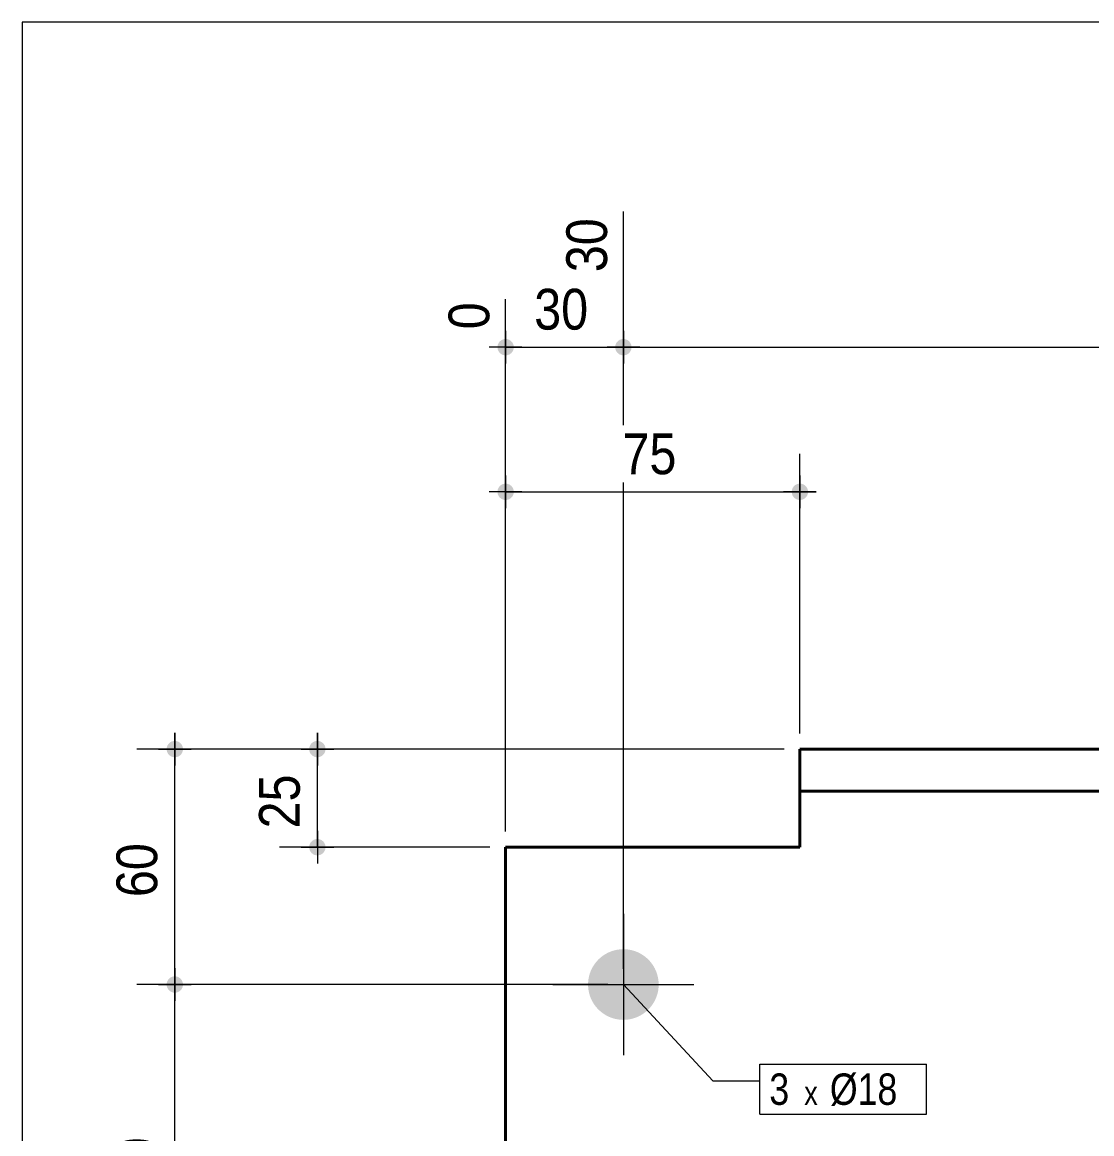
# Model space of a CAD drawing. Header units: millimetres. Extents: x 2 to 287, y 5 to 195.
# Drawn here: x 5 to 73.2, y 124.2 to 195 of the extents above; entities that cross this region are included whole.
import ezdxf

# ---------------------------------------------------------------- set-up
doc = ezdxf.new("R2010")
doc.units = ezdxf.units.MM
for name, color, linetype, lineweight in [('Boulon', 7, 'Continuous', 0), ('Cotation', 7, 'Continuous', 0), ('Désignation boulon', 3, 'Continuous', 0), ('Feuille dessin', 5, 'Continuous', 0), ('Piece', 2, 'Continuous', 0)]:
    doc.layers.add(name, color=color, linetype=linetype, lineweight=lineweight)
doc.styles.add('ARIAL', font='ARIAL.TTF')
doc.styles.add('COMIC_SANS_MS', font='COMIC.TTF')

# ---------------------------------------------------------------- blocks, each defined once
blk = doc.blocks.new('*A2')
at = {"layer": 'Boulon'}
for points in [[(41.065, 133.746), (41.068, 133.801), (41.071, 133.856), (41.076, 133.911), (41.082, 133.966), (41.089, 134.021), (41.098, 134.075), (41.108, 134.13), (41.119, 134.184), (41.132, 134.237), (41.146, 134.291), (41.162, 134.344), (41.178, 134.397), (41.196, 134.449), (41.216, 134.501), (41.236, 134.552), (41.258, 134.603), (41.281, 134.653), (41.305, 134.702), (41.33, 134.751), (41.357, 134.8), (41.385, 134.847), (41.414, 134.894), (41.444, 134.941), (41.475, 134.986), (41.508, 135.031), (41.541, 135.075), (41.576, 135.118), (41.611, 135.16), (41.648, 135.202), (41.685, 135.242), (41.724, 135.282), (41.763, 135.32), (41.804, 135.358), (41.845, 135.394), (41.887, 135.43), (41.931, 135.465), (41.974, 135.498), (42.019, 135.53), (42.065, 135.562), (42.111, 135.592), (42.158, 135.621), (42.206, 135.648), (42.254, 135.675), (42.303, 135.701), (42.353, 135.725), (42.403, 135.748), (42.454, 135.769), (42.505, 135.79), (42.557, 135.809), (42.609, 135.827), (42.662, 135.844), (42.715, 135.859), (42.768, 135.873), (42.822, 135.886), (42.876, 135.898), (42.93, 135.908), (42.985, 135.916), (43.039, 135.924), (43.094, 135.93), (43.149, 135.935), (43.204, 135.938), (43.26, 135.94), (43.315, 135.941), (43.37, 135.94), (43.425, 135.938), (43.48, 135.935), (43.535, 135.93), (43.59, 135.924), (43.645, 135.916), (43.699, 135.908), (43.754, 135.898), (43.808, 135.886), (43.862, 135.873), (43.915, 135.859), (43.968, 135.844), (44.021, 135.827), (44.073, 135.809), (44.125, 135.79), (44.176, 135.769), (44.227, 135.748), (44.277, 135.725), (44.326, 135.701), (44.375, 135.675), (44.424, 135.648), (44.472, 135.621), (44.519, 135.592), (44.565, 135.562), (44.61, 135.53), (44.655, 135.498), (44.699, 135.465), (44.742, 135.43), (44.784, 135.394), (44.826, 135.358), (44.866, 135.32), (44.906, 135.282), (44.944, 135.242), (44.982, 135.202), (45.019, 135.16), (45.054, 135.118), (45.089, 135.075), (45.122, 135.031), (45.154, 134.986), (45.186, 134.941), (45.216, 134.894), (45.245, 134.847), (45.273, 134.8), (45.299, 134.751), (45.325, 134.702), (45.349, 134.653), (45.372, 134.603), (45.394, 134.552), (45.414, 134.501), (45.433, 134.449), (45.451, 134.397), (45.468, 134.344), (45.483, 134.291), (45.497, 134.237), (45.51, 134.184), (45.522, 134.13), (45.532, 134.075), (45.54, 134.021), (45.548, 133.966), (45.554, 133.911), (45.559, 133.856), (45.562, 133.801), (45.564, 133.746), (45.565, 133.691), (45.564, 133.636), (45.562, 133.58), (45.559, 133.525), (45.554, 133.47), (45.548, 133.415), (45.54, 133.361), (45.532, 133.306), (45.522, 133.252), (45.51, 133.198), (45.497, 133.144), (45.483, 133.091), (45.468, 133.038), (45.451, 132.985), (45.433, 132.933), (45.414, 132.881), (45.394, 132.83), (45.372, 132.779), (45.349, 132.729), (45.325, 132.679), (45.299, 132.63), (45.273, 132.582), (45.245, 132.534), (45.216, 132.487), (45.186, 132.441), (45.154, 132.395), (45.122, 132.35), (45.089, 132.306), (45.054, 132.263), (45.019, 132.221), (44.982, 132.18), (44.944, 132.139), (44.906, 132.1), (44.866, 132.061), (44.826, 132.024), (44.784, 131.987), (44.742, 131.951), (44.699, 131.917), (44.655, 131.884), (44.61, 131.851), (44.565, 131.82), (44.519, 131.79), (44.472, 131.761), (44.424, 131.733), (44.375, 131.706), (44.326, 131.681), (44.277, 131.657), (44.227, 131.634), (44.176, 131.612), (44.125, 131.592), (44.073, 131.572), (44.021, 131.554), (43.968, 131.538), (43.915, 131.522), (43.862, 131.508), (43.808, 131.495), (43.754, 131.484), (43.699, 131.474), (43.645, 131.465), (43.59, 131.458), (43.535, 131.452), (43.48, 131.447), (43.425, 131.443), (43.37, 131.441), (43.315, 131.441), (43.26, 131.441), (43.204, 131.443), (43.149, 131.447), (43.094, 131.452), (43.039, 131.458), (42.985, 131.465), (42.93, 131.474), (42.876, 131.484), (42.822, 131.495), (42.768, 131.508), (42.715, 131.522), (42.662, 131.538), (42.609, 131.554), (42.557, 131.572), (42.505, 131.592), (42.454, 131.612), (42.403, 131.634), (42.353, 131.657), (42.303, 131.681), (42.254, 131.706), (42.206, 131.733), (42.158, 131.761), (42.111, 131.79), (42.065, 131.82), (42.019, 131.851), (41.974, 131.884), (41.931, 131.917), (41.887, 131.951), (41.845, 131.987), (41.804, 132.024), (41.763, 132.061), (41.724, 132.1), (41.685, 132.139), (41.648, 132.18), (41.611, 132.221), (41.576, 132.263), (41.541, 132.306), (41.508, 132.35), (41.475, 132.395), (41.444, 132.441), (41.414, 132.487), (41.385, 132.534), (41.357, 132.582), (41.33, 132.63), (41.305, 132.679), (41.281, 132.729), (41.258, 132.779), (41.236, 132.83), (41.216, 132.881), (41.196, 132.933), (41.178, 132.985), (41.162, 133.038), (41.146, 133.091), (41.132, 133.144), (41.119, 133.198), (41.108, 133.252), (41.098, 133.306), (41.089, 133.361), (41.082, 133.415), (41.076, 133.47), (41.071, 133.525), (41.068, 133.58), (41.065, 133.636), (41.065, 133.691)], [(41.065, 111.246), (41.068, 111.301), (41.071, 111.356), (41.076, 111.411), (41.082, 111.466), (41.089, 111.521), (41.098, 111.575), (41.108, 111.63), (41.119, 111.684), (41.132, 111.737), (41.146, 111.791), (41.162, 111.844), (41.178, 111.897), (41.196, 111.949), (41.216, 112.001), (41.236, 112.052), (41.258, 112.103), (41.281, 112.153), (41.305, 112.202), (41.33, 112.251), (41.357, 112.3), (41.385, 112.347), (41.414, 112.394), (41.444, 112.441), (41.475, 112.486), (41.508, 112.531), (41.541, 112.575), (41.576, 112.618), (41.611, 112.66), (41.648, 112.702), (41.685, 112.742), (41.724, 112.782), (41.763, 112.82), (41.804, 112.858), (41.845, 112.894), (41.887, 112.93), (41.931, 112.965), (41.974, 112.998), (42.019, 113.03), (42.065, 113.062), (42.111, 113.092), (42.158, 113.121), (42.206, 113.148), (42.254, 113.175), (42.303, 113.201), (42.353, 113.225), (42.403, 113.248), (42.454, 113.269), (42.505, 113.29), (42.557, 113.309), (42.609, 113.327), (42.662, 113.344), (42.715, 113.359), (42.768, 113.373), (42.822, 113.386), (42.876, 113.398), (42.93, 113.408), (42.985, 113.416), (43.039, 113.424), (43.094, 113.43), (43.149, 113.435), (43.204, 113.438), (43.26, 113.44), (43.315, 113.441), (43.37, 113.44), (43.425, 113.438), (43.48, 113.435), (43.535, 113.43), (43.59, 113.424), (43.645, 113.416), (43.699, 113.408), (43.754, 113.398), (43.808, 113.386), (43.862, 113.373), (43.915, 113.359), (43.968, 113.344), (44.021, 113.327), (44.073, 113.309), (44.125, 113.29), (44.176, 113.269), (44.227, 113.248), (44.277, 113.225), (44.326, 113.201), (44.375, 113.175), (44.424, 113.148), (44.472, 113.121), (44.519, 113.092), (44.565, 113.062), (44.61, 113.03), (44.655, 112.998), (44.699, 112.965), (44.742, 112.93), (44.784, 112.894), (44.826, 112.858), (44.866, 112.82), (44.906, 112.782), (44.944, 112.742), (44.982, 112.702), (45.019, 112.66), (45.054, 112.618), (45.089, 112.575), (45.122, 112.531), (45.154, 112.486), (45.186, 112.441), (45.216, 112.394), (45.245, 112.347), (45.273, 112.3), (45.299, 112.251), (45.325, 112.202), (45.349, 112.153), (45.372, 112.103), (45.394, 112.052), (45.414, 112.001), (45.433, 111.949), (45.451, 111.897), (45.468, 111.844), (45.483, 111.791), (45.497, 111.737), (45.51, 111.684), (45.522, 111.63), (45.532, 111.575), (45.54, 111.521), (45.548, 111.466), (45.554, 111.411), (45.559, 111.356), (45.562, 111.301), (45.564, 111.246), (45.565, 111.191), (45.564, 111.136), (45.562, 111.08), (45.559, 111.025), (45.554, 110.97), (45.548, 110.915), (45.54, 110.861), (45.532, 110.806), (45.522, 110.752), (45.51, 110.698), (45.497, 110.644), (45.483, 110.591), (45.468, 110.538), (45.451, 110.485), (45.433, 110.433), (45.414, 110.381), (45.394, 110.33), (45.372, 110.279), (45.349, 110.229), (45.325, 110.179), (45.299, 110.13), (45.273, 110.082), (45.245, 110.034), (45.216, 109.987), (45.186, 109.941), (45.154, 109.895), (45.122, 109.85), (45.089, 109.806), (45.054, 109.763), (45.019, 109.721), (44.982, 109.68), (44.944, 109.639), (44.906, 109.6), (44.866, 109.561), (44.826, 109.524), (44.784, 109.487), (44.742, 109.451), (44.699, 109.417), (44.655, 109.384), (44.61, 109.351), (44.565, 109.32), (44.519, 109.29), (44.472, 109.261), (44.424, 109.233), (44.375, 109.206), (44.326, 109.181), (44.277, 109.157), (44.227, 109.134), (44.176, 109.112), (44.125, 109.092), (44.073, 109.072), (44.021, 109.054), (43.968, 109.038), (43.915, 109.022), (43.862, 109.008), (43.808, 108.995), (43.754, 108.984), (43.699, 108.974), (43.645, 108.965), (43.59, 108.958), (43.535, 108.952), (43.48, 108.947), (43.425, 108.943), (43.37, 108.941), (43.315, 108.941), (43.26, 108.941), (43.204, 108.943), (43.149, 108.947), (43.094, 108.952), (43.039, 108.958), (42.985, 108.965), (42.93, 108.974), (42.876, 108.984), (42.822, 108.995), (42.768, 109.008), (42.715, 109.022), (42.662, 109.038), (42.609, 109.054), (42.557, 109.072), (42.505, 109.092), (42.454, 109.112), (42.403, 109.134), (42.353, 109.157), (42.303, 109.181), (42.254, 109.206), (42.206, 109.233), (42.158, 109.261), (42.111, 109.29), (42.065, 109.32), (42.019, 109.351), (41.974, 109.384), (41.931, 109.417), (41.887, 109.451), (41.845, 109.487), (41.804, 109.524), (41.763, 109.561), (41.724, 109.6), (41.685, 109.639), (41.648, 109.68), (41.611, 109.721), (41.576, 109.763), (41.541, 109.806), (41.508, 109.85), (41.475, 109.895), (41.444, 109.941), (41.414, 109.987), (41.385, 110.034), (41.357, 110.082), (41.33, 110.13), (41.305, 110.179), (41.281, 110.229), (41.258, 110.279), (41.236, 110.33), (41.216, 110.381), (41.196, 110.433), (41.178, 110.485), (41.162, 110.538), (41.146, 110.591), (41.132, 110.644), (41.119, 110.698), (41.108, 110.752), (41.098, 110.806), (41.089, 110.861), (41.082, 110.915), (41.076, 110.97), (41.071, 111.025), (41.068, 111.08), (41.065, 111.136), (41.065, 111.191)], [(41.065, 88.746), (41.068, 88.801), (41.071, 88.856), (41.076, 88.911), (41.082, 88.966), (41.089, 89.021), (41.098, 89.075), (41.108, 89.13), (41.119, 89.184), (41.132, 89.237), (41.146, 89.291), (41.162, 89.344), (41.178, 89.397), (41.196, 89.449), (41.216, 89.501), (41.236, 89.552), (41.258, 89.603), (41.281, 89.653), (41.305, 89.702), (41.33, 89.751), (41.357, 89.8), (41.385, 89.847), (41.414, 89.894), (41.444, 89.941), (41.475, 89.986), (41.508, 90.031), (41.541, 90.075), (41.576, 90.118), (41.611, 90.16), (41.648, 90.202), (41.685, 90.242), (41.724, 90.282), (41.763, 90.32), (41.804, 90.358), (41.845, 90.394), (41.887, 90.43), (41.931, 90.465), (41.974, 90.498), (42.019, 90.53), (42.065, 90.562), (42.111, 90.592), (42.158, 90.621), (42.206, 90.648), (42.254, 90.675), (42.303, 90.701), (42.353, 90.725), (42.403, 90.748), (42.454, 90.769), (42.505, 90.79), (42.557, 90.809), (42.609, 90.827), (42.662, 90.844), (42.715, 90.859), (42.768, 90.873), (42.822, 90.886), (42.876, 90.898), (42.93, 90.908), (42.985, 90.916), (43.039, 90.924), (43.094, 90.93), (43.149, 90.935), (43.204, 90.938), (43.26, 90.94), (43.315, 90.941), (43.37, 90.94), (43.425, 90.938), (43.48, 90.935), (43.535, 90.93), (43.59, 90.924), (43.645, 90.916), (43.699, 90.908), (43.754, 90.898), (43.808, 90.886), (43.862, 90.873), (43.915, 90.859), (43.968, 90.844), (44.021, 90.827), (44.073, 90.809), (44.125, 90.79), (44.176, 90.769), (44.227, 90.748), (44.277, 90.725), (44.326, 90.701), (44.375, 90.675), (44.424, 90.648), (44.472, 90.621), (44.519, 90.592), (44.565, 90.562), (44.61, 90.53), (44.655, 90.498), (44.699, 90.465), (44.742, 90.43), (44.784, 90.394), (44.826, 90.358), (44.866, 90.32), (44.906, 90.282), (44.944, 90.242), (44.982, 90.202), (45.019, 90.16), (45.054, 90.118), (45.089, 90.075), (45.122, 90.031), (45.154, 89.986), (45.186, 89.941), (45.216, 89.894), (45.245, 89.847), (45.273, 89.8), (45.299, 89.751), (45.325, 89.702), (45.349, 89.653), (45.372, 89.603), (45.394, 89.552), (45.414, 89.501), (45.433, 89.449), (45.451, 89.397), (45.468, 89.344), (45.483, 89.291), (45.497, 89.237), (45.51, 89.184), (45.522, 89.13), (45.532, 89.075), (45.54, 89.021), (45.548, 88.966), (45.554, 88.911), (45.559, 88.856), (45.562, 88.801), (45.564, 88.746), (45.565, 88.691), (45.564, 88.636), (45.562, 88.58), (45.559, 88.525), (45.554, 88.47), (45.548, 88.415), (45.54, 88.361), (45.532, 88.306), (45.522, 88.252), (45.51, 88.198), (45.497, 88.144), (45.483, 88.091), (45.468, 88.038), (45.451, 87.985), (45.433, 87.933), (45.414, 87.881), (45.394, 87.83), (45.372, 87.779), (45.349, 87.729), (45.325, 87.679), (45.299, 87.63), (45.273, 87.582), (45.245, 87.534), (45.216, 87.487), (45.186, 87.441), (45.154, 87.395), (45.122, 87.35), (45.089, 87.306), (45.054, 87.263), (45.019, 87.221), (44.982, 87.18), (44.944, 87.139), (44.906, 87.1), (44.866, 87.061), (44.826, 87.024), (44.784, 86.987), (44.742, 86.951), (44.699, 86.917), (44.655, 86.884), (44.61, 86.851), (44.565, 86.82), (44.519, 86.79), (44.472, 86.761), (44.424, 86.733), (44.375, 86.706), (44.326, 86.681), (44.277, 86.657), (44.227, 86.634), (44.176, 86.612), (44.125, 86.592), (44.073, 86.572), (44.021, 86.554), (43.968, 86.538), (43.915, 86.522), (43.862, 86.508), (43.808, 86.495), (43.754, 86.484), (43.699, 86.474), (43.645, 86.465), (43.59, 86.458), (43.535, 86.452), (43.48, 86.447), (43.425, 86.443), (43.37, 86.441), (43.315, 86.441), (43.26, 86.441), (43.204, 86.443), (43.149, 86.447), (43.094, 86.452), (43.039, 86.458), (42.985, 86.465), (42.93, 86.474), (42.876, 86.484), (42.822, 86.495), (42.768, 86.508), (42.715, 86.522), (42.662, 86.538), (42.609, 86.554), (42.557, 86.572), (42.505, 86.592), (42.454, 86.612), (42.403, 86.634), (42.353, 86.657), (42.303, 86.681), (42.254, 86.706), (42.206, 86.733), (42.158, 86.761), (42.111, 86.79), (42.065, 86.82), (42.019, 86.851), (41.974, 86.884), (41.931, 86.917), (41.887, 86.951), (41.845, 86.987), (41.804, 87.024), (41.763, 87.061), (41.724, 87.1), (41.685, 87.139), (41.648, 87.18), (41.611, 87.221), (41.576, 87.263), (41.541, 87.306), (41.508, 87.35), (41.475, 87.395), (41.444, 87.441), (41.414, 87.487), (41.385, 87.534), (41.357, 87.582), (41.33, 87.63), (41.305, 87.679), (41.281, 87.729), (41.258, 87.779), (41.236, 87.83), (41.216, 87.881), (41.196, 87.933), (41.178, 87.985), (41.162, 88.038), (41.146, 88.091), (41.132, 88.144), (41.119, 88.198), (41.108, 88.252), (41.098, 88.306), (41.089, 88.361), (41.082, 88.415), (41.076, 88.47), (41.071, 88.525), (41.068, 88.58), (41.065, 88.636), (41.065, 88.691)]]:
    blk.add_hatch(color=256, dxfattribs=at).paths.add_polyline_path(points, flags=17)
at = {"layer": 'Boulon', "linetype": 'Continuous', "lineweight": 0}
for p, q in [((43.315, 138.191), (43.315, 129.191)), ((38.815, 133.691), (47.815, 133.691)), ((43.315, 115.691), (43.315, 106.691)), ((38.815, 111.191), (47.815, 111.191)), ((43.315, 93.191), (43.315, 84.191)), ((38.815, 88.691), (47.815, 88.691))]:
    blk.add_line(p, q, dxfattribs=at)
blk = doc.blocks.new('*A3')
at = {"layer": 'Piece', "color": 2, "linetype": 'Continuous', "lineweight": 40}
for p, q in [((54.565736, 148.690752), (54.565736, 146.015753)), ((144.565736, 148.690752), (54.565736, 148.690752)), ((144.565736, 146.015753), (54.565736, 146.015753)), ((54.565736, 146.015753), (54.565736, 142.440752)), ((54.565736, 142.440752), (35.810582, 142.440752)), ((35.810582, 142.440752), (35.810582, 79.940752))]:
    blk.add_line(p, q, dxfattribs=at)
blk = doc.blocks.new('*A4')
at = {"layer": 'Feuille dessin', "linetype": 'Continuous', "lineweight": 0}
for p, q in [((282, 195), (5, 195)), ((5, 195), (5, 5))]:
    blk.add_line(p, q, dxfattribs=at)
blk = doc.blocks.new('*A9')
at = {"layer": 'Cotation'}
for points in [[(35.785, 164.563), (35.76, 164.565), (35.734, 164.568), (35.709, 164.572), (35.684, 164.578), (35.66, 164.585), (35.635, 164.593), (35.612, 164.602), (35.588, 164.612), (35.565, 164.624), (35.543, 164.636), (35.522, 164.65), (35.501, 164.665), (35.481, 164.68), (35.461, 164.697), (35.443, 164.715), (35.425, 164.733), (35.409, 164.752), (35.393, 164.773), (35.378, 164.793), (35.365, 164.815), (35.352, 164.837), (35.341, 164.86), (35.33, 164.883), (35.321, 164.907), (35.313, 164.931), (35.306, 164.956), (35.301, 164.981), (35.296, 165.006), (35.293, 165.031), (35.291, 165.057), (35.291, 165.082), (35.291, 165.108), (35.293, 165.133), (35.296, 165.159), (35.301, 165.184), (35.306, 165.209), (35.313, 165.233), (35.321, 165.258), (35.33, 165.281), (35.341, 165.305), (35.352, 165.327), (35.365, 165.35), (35.378, 165.371), (35.393, 165.392), (35.409, 165.412), (35.425, 165.432), (35.443, 165.45), (35.461, 165.468), (35.481, 165.484), (35.501, 165.5), (35.522, 165.515), (35.543, 165.528), (35.565, 165.541), (35.588, 165.552), (35.612, 165.563), (35.635, 165.572), (35.66, 165.58), (35.684, 165.587), (35.709, 165.592), (35.734, 165.597), (35.76, 165.6), (35.785, 165.602), (35.811, 165.602), (35.836, 165.602), (35.862, 165.6), (35.887, 165.597), (35.912, 165.592), (35.937, 165.587), (35.962, 165.58), (35.986, 165.572), (36.01, 165.563), (36.033, 165.552), (36.056, 165.541), (36.078, 165.528), (36.099, 165.515), (36.12, 165.5), (36.14, 165.484), (36.16, 165.468), (36.178, 165.45), (36.196, 165.432), (36.213, 165.412), (36.228, 165.392), (36.243, 165.371), (36.257, 165.35), (36.269, 165.327), (36.281, 165.305), (36.291, 165.281), (36.3, 165.258), (36.308, 165.233), (36.315, 165.209), (36.321, 165.184), (36.325, 165.159), (36.328, 165.133), (36.33, 165.108), (36.331, 165.082), (36.33, 165.057), (36.328, 165.031), (36.325, 165.006), (36.321, 164.981), (36.315, 164.956), (36.308, 164.931), (36.3, 164.907), (36.291, 164.883), (36.281, 164.86), (36.269, 164.837), (36.257, 164.815), (36.243, 164.793), (36.228, 164.773), (36.213, 164.752), (36.196, 164.733), (36.178, 164.715), (36.16, 164.697), (36.14, 164.68), (36.12, 164.665), (36.099, 164.65), (36.078, 164.636), (36.056, 164.624), (36.033, 164.612), (36.01, 164.602), (35.986, 164.593), (35.962, 164.585), (35.937, 164.578), (35.912, 164.572), (35.887, 164.568), (35.862, 164.565), (35.836, 164.563), (35.811, 164.562)], [(54.54, 164.563), (54.515, 164.565), (54.489, 164.568), (54.464, 164.572), (54.439, 164.578), (54.415, 164.585), (54.391, 164.593), (54.367, 164.602), (54.343, 164.612), (54.321, 164.624), (54.298, 164.636), (54.277, 164.65), (54.256, 164.665), (54.236, 164.68), (54.217, 164.697), (54.198, 164.715), (54.18, 164.733), (54.164, 164.752), (54.148, 164.773), (54.133, 164.793), (54.12, 164.815), (54.107, 164.837), (54.096, 164.86), (54.085, 164.883), (54.076, 164.907), (54.068, 164.931), (54.061, 164.956), (54.056, 164.981), (54.051, 165.006), (54.048, 165.031), (54.046, 165.057), (54.046, 165.082), (54.046, 165.108), (54.048, 165.133), (54.051, 165.159), (54.056, 165.184), (54.061, 165.209), (54.068, 165.233), (54.076, 165.258), (54.085, 165.281), (54.096, 165.305), (54.107, 165.327), (54.12, 165.35), (54.133, 165.371), (54.148, 165.392), (54.164, 165.412), (54.18, 165.432), (54.198, 165.45), (54.217, 165.468), (54.236, 165.484), (54.256, 165.5), (54.277, 165.515), (54.298, 165.528), (54.321, 165.541), (54.343, 165.552), (54.367, 165.563), (54.391, 165.572), (54.415, 165.58), (54.439, 165.587), (54.464, 165.592), (54.489, 165.597), (54.515, 165.6), (54.54, 165.602), (54.566, 165.602), (54.591, 165.602), (54.617, 165.6), (54.642, 165.597), (54.667, 165.592), (54.692, 165.587), (54.717, 165.58), (54.741, 165.572), (54.765, 165.563), (54.788, 165.552), (54.811, 165.541), (54.833, 165.528), (54.855, 165.515), (54.875, 165.5), (54.896, 165.484), (54.915, 165.468), (54.933, 165.45), (54.951, 165.432), (54.968, 165.412), (54.983, 165.392), (54.998, 165.371), (55.012, 165.35), (55.024, 165.327), (55.036, 165.305), (55.046, 165.281), (55.055, 165.258), (55.063, 165.233), (55.07, 165.209), (55.076, 165.184), (55.08, 165.159), (55.083, 165.133), (55.085, 165.108), (55.086, 165.082), (55.085, 165.057), (55.083, 165.031), (55.08, 165.006), (55.076, 164.981), (55.07, 164.956), (55.063, 164.931), (55.055, 164.907), (55.046, 164.883), (55.036, 164.86), (55.024, 164.837), (55.012, 164.815), (54.998, 164.793), (54.983, 164.773), (54.968, 164.752), (54.951, 164.733), (54.933, 164.715), (54.915, 164.697), (54.896, 164.68), (54.875, 164.665), (54.855, 164.65), (54.833, 164.636), (54.811, 164.624), (54.788, 164.612), (54.765, 164.602), (54.741, 164.593), (54.717, 164.585), (54.692, 164.578), (54.667, 164.572), (54.642, 164.568), (54.617, 164.565), (54.591, 164.563), (54.566, 164.562)]]:
    blk.add_hatch(color=256, dxfattribs=at).paths.add_polyline_path(points, flags=17)
at = {"layer": 'Cotation', "linetype": 'Continuous', "lineweight": 0}
for p, q in [((35.811, 143.441), (35.811, 167.502)), ((54.566, 149.691), (54.566, 167.502)), ((35.811, 166.122), (35.811, 164.042)), ((54.566, 166.122), (54.566, 164.042)), ((36.851, 165.082), (34.771, 165.082)), ((35.811, 165.082), (34.771, 165.082)), ((35.811, 165.082), (54.566, 165.082)), ((55.606, 165.082), (53.526, 165.082)), ((54.566, 165.082), (55.606, 165.082))]:
    blk.add_line(p, q, dxfattribs=at)
at = {"layer": 'Cotation'}
for p in [(35.811, 165.082), (54.566, 165.082)]:
    blk.add_point(p, dxfattribs=at)
at = {"layer": 'Cotation', "style": 'ARIAL', "width": 0.85}
blk.add_text('75', height=2.6, dxfattribs=at).set_placement((43.26, 166.202))
blk = doc.blocks.new('*A11')
at = {"layer": 'Cotation'}
for points in [[(35.785, 173.778), (35.76, 173.779), (35.734, 173.783), (35.709, 173.787), (35.684, 173.793), (35.66, 173.799), (35.635, 173.807), (35.612, 173.817), (35.588, 173.827), (35.565, 173.838), (35.543, 173.851), (35.522, 173.865), (35.501, 173.879), (35.481, 173.895), (35.461, 173.912), (35.443, 173.929), (35.425, 173.948), (35.409, 173.967), (35.393, 173.987), (35.378, 174.008), (35.365, 174.03), (35.352, 174.052), (35.341, 174.075), (35.33, 174.098), (35.321, 174.122), (35.313, 174.146), (35.306, 174.171), (35.301, 174.196), (35.296, 174.221), (35.293, 174.246), (35.291, 174.271), (35.291, 174.297), (35.291, 174.322), (35.293, 174.348), (35.296, 174.373), (35.301, 174.398), (35.306, 174.423), (35.313, 174.448), (35.321, 174.472), (35.33, 174.496), (35.341, 174.519), (35.352, 174.542), (35.365, 174.564), (35.378, 174.586), (35.393, 174.607), (35.409, 174.627), (35.425, 174.646), (35.443, 174.665), (35.461, 174.682), (35.481, 174.699), (35.501, 174.715), (35.522, 174.729), (35.543, 174.743), (35.565, 174.756), (35.588, 174.767), (35.612, 174.777), (35.635, 174.787), (35.66, 174.795), (35.684, 174.801), (35.709, 174.807), (35.734, 174.811), (35.76, 174.814), (35.785, 174.816), (35.811, 174.817), (35.836, 174.816), (35.862, 174.814), (35.887, 174.811), (35.912, 174.807), (35.937, 174.801), (35.962, 174.795), (35.986, 174.787), (36.01, 174.777), (36.033, 174.767), (36.056, 174.756), (36.078, 174.743), (36.099, 174.729), (36.12, 174.715), (36.14, 174.699), (36.16, 174.682), (36.178, 174.665), (36.196, 174.646), (36.213, 174.627), (36.228, 174.607), (36.243, 174.586), (36.257, 174.564), (36.269, 174.542), (36.281, 174.519), (36.291, 174.496), (36.3, 174.472), (36.308, 174.448), (36.315, 174.423), (36.321, 174.398), (36.325, 174.373), (36.328, 174.348), (36.33, 174.322), (36.331, 174.297), (36.33, 174.271), (36.328, 174.246), (36.325, 174.221), (36.321, 174.196), (36.315, 174.171), (36.308, 174.146), (36.3, 174.122), (36.291, 174.098), (36.281, 174.075), (36.269, 174.052), (36.257, 174.03), (36.243, 174.008), (36.228, 173.987), (36.213, 173.967), (36.196, 173.948), (36.178, 173.929), (36.16, 173.912), (36.14, 173.895), (36.12, 173.879), (36.099, 173.865), (36.078, 173.851), (36.056, 173.838), (36.033, 173.827), (36.01, 173.817), (35.986, 173.807), (35.962, 173.799), (35.937, 173.793), (35.912, 173.787), (35.887, 173.783), (35.862, 173.779), (35.836, 173.778), (35.811, 173.777)], [(43.289, 173.778), (43.264, 173.779), (43.239, 173.783), (43.213, 173.787), (43.188, 173.793), (43.164, 173.799), (43.14, 173.807), (43.116, 173.817), (43.092, 173.827), (43.07, 173.838), (43.047, 173.851), (43.026, 173.865), (43.005, 173.879), (42.985, 173.895), (42.966, 173.912), (42.947, 173.929), (42.93, 173.948), (42.913, 173.967), (42.897, 173.987), (42.882, 174.008), (42.869, 174.03), (42.856, 174.052), (42.845, 174.075), (42.834, 174.098), (42.825, 174.122), (42.817, 174.146), (42.81, 174.171), (42.805, 174.196), (42.8, 174.221), (42.797, 174.246), (42.795, 174.271), (42.795, 174.297), (42.795, 174.322), (42.797, 174.348), (42.8, 174.373), (42.805, 174.398), (42.81, 174.423), (42.817, 174.448), (42.825, 174.472), (42.834, 174.496), (42.845, 174.519), (42.856, 174.542), (42.869, 174.564), (42.882, 174.586), (42.897, 174.607), (42.913, 174.627), (42.93, 174.646), (42.947, 174.665), (42.966, 174.682), (42.985, 174.699), (43.005, 174.715), (43.026, 174.729), (43.047, 174.743), (43.07, 174.756), (43.092, 174.767), (43.116, 174.777), (43.14, 174.787), (43.164, 174.795), (43.188, 174.801), (43.213, 174.807), (43.239, 174.811), (43.264, 174.814), (43.289, 174.816), (43.315, 174.817), (43.34, 174.816), (43.366, 174.814), (43.391, 174.811), (43.416, 174.807), (43.441, 174.801), (43.466, 174.795), (43.49, 174.787), (43.514, 174.777), (43.537, 174.767), (43.56, 174.756), (43.582, 174.743), (43.604, 174.729), (43.625, 174.715), (43.645, 174.699), (43.664, 174.682), (43.683, 174.665), (43.7, 174.646), (43.717, 174.627), (43.732, 174.607), (43.747, 174.586), (43.761, 174.564), (43.773, 174.542), (43.785, 174.519), (43.795, 174.496), (43.804, 174.472), (43.812, 174.448), (43.819, 174.423), (43.825, 174.398), (43.829, 174.373), (43.832, 174.348), (43.834, 174.322), (43.835, 174.297), (43.834, 174.271), (43.832, 174.246), (43.829, 174.221), (43.825, 174.196), (43.819, 174.171), (43.812, 174.146), (43.804, 174.122), (43.795, 174.098), (43.785, 174.075), (43.773, 174.052), (43.761, 174.03), (43.747, 174.008), (43.732, 173.987), (43.717, 173.967), (43.7, 173.948), (43.683, 173.929), (43.664, 173.912), (43.645, 173.895), (43.625, 173.879), (43.604, 173.865), (43.582, 173.851), (43.56, 173.838), (43.537, 173.827), (43.514, 173.817), (43.49, 173.807), (43.466, 173.799), (43.441, 173.793), (43.416, 173.787), (43.391, 173.783), (43.366, 173.779), (43.34, 173.778), (43.315, 173.777)]]:
    blk.add_hatch(color=256, dxfattribs=at).paths.add_polyline_path(points, flags=17)
at = {"layer": 'Cotation', "linetype": 'Continuous', "lineweight": 0}
for p, q in [((43.315, 169.322), (43.315, 182.934)), ((35.811, 143.441), (35.811, 177.365)), ((35.811, 175.337), (35.811, 173.257)), ((43.315, 175.337), (43.315, 173.257)), ((36.851, 174.297), (34.771, 174.297)), ((35.811, 174.297), (34.771, 174.297)), ((35.811, 174.297), (43.315, 174.297)), ((44.355, 174.297), (42.275, 174.297)), ((43.315, 174.297), (44.355, 174.297)), ((43.315, 134.691), (43.315, 165.682))]:
    blk.add_line(p, q, dxfattribs=at)
at = {"layer": 'Cotation'}
for p in [(35.811, 174.297), (43.315, 174.297)]:
    blk.add_point(p, dxfattribs=at)
at = {"layer": 'Cotation', "style": 'ARIAL', "width": 0.85}
for s, p in [('30', (42.275, 179.077)), ('0', (34.771, 175.437))]:
    blk.add_text(s, height=2.6, rotation=90.00021, dxfattribs=at).set_placement(p)
blk.add_text('30', height=2.6, dxfattribs=at).set_placement((37.634, 175.417))
blk = doc.blocks.new('*A12')
at = {"layer": 'Cotation'}
blk.add_hatch(color=256, dxfattribs=at).paths.add_polyline_path([(43.289, 173.778), (43.264, 173.779), (43.239, 173.783), (43.213, 173.787), (43.188, 173.793), (43.164, 173.799), (43.14, 173.807), (43.116, 173.817), (43.092, 173.827), (43.07, 173.838), (43.047, 173.851), (43.026, 173.865), (43.005, 173.879), (42.985, 173.895), (42.966, 173.912), (42.947, 173.929), (42.93, 173.948), (42.913, 173.967), (42.897, 173.987), (42.882, 174.008), (42.869, 174.03), (42.856, 174.052), (42.845, 174.075), (42.834, 174.098), (42.825, 174.122), (42.817, 174.146), (42.81, 174.171), (42.805, 174.196), (42.8, 174.221), (42.797, 174.246), (42.795, 174.271), (42.795, 174.297), (42.795, 174.322), (42.797, 174.348), (42.8, 174.373), (42.805, 174.398), (42.81, 174.423), (42.817, 174.448), (42.825, 174.472), (42.834, 174.496), (42.845, 174.519), (42.856, 174.542), (42.869, 174.564), (42.882, 174.586), (42.897, 174.607), (42.913, 174.627), (42.93, 174.646), (42.947, 174.665), (42.966, 174.682), (42.985, 174.699), (43.005, 174.715), (43.026, 174.729), (43.047, 174.743), (43.07, 174.756), (43.092, 174.767), (43.116, 174.777), (43.14, 174.787), (43.164, 174.795), (43.188, 174.801), (43.213, 174.807), (43.239, 174.811), (43.264, 174.814), (43.289, 174.816), (43.315, 174.817), (43.34, 174.816), (43.366, 174.814), (43.391, 174.811), (43.416, 174.807), (43.441, 174.801), (43.466, 174.795), (43.49, 174.787), (43.514, 174.777), (43.537, 174.767), (43.56, 174.756), (43.582, 174.743), (43.604, 174.729), (43.625, 174.715), (43.645, 174.699), (43.664, 174.682), (43.683, 174.665), (43.7, 174.646), (43.717, 174.627), (43.732, 174.607), (43.747, 174.586), (43.761, 174.564), (43.773, 174.542), (43.785, 174.519), (43.795, 174.496), (43.804, 174.472), (43.812, 174.448), (43.819, 174.423), (43.825, 174.398), (43.829, 174.373), (43.832, 174.348), (43.834, 174.322), (43.835, 174.297), (43.834, 174.271), (43.832, 174.246), (43.829, 174.221), (43.825, 174.196), (43.819, 174.171), (43.812, 174.146), (43.804, 174.122), (43.795, 174.098), (43.785, 174.075), (43.773, 174.052), (43.761, 174.03), (43.747, 174.008), (43.732, 173.987), (43.717, 173.967), (43.7, 173.948), (43.683, 173.929), (43.664, 173.912), (43.645, 173.895), (43.625, 173.879), (43.604, 173.865), (43.582, 173.851), (43.56, 173.838), (43.537, 173.827), (43.514, 173.817), (43.49, 173.807), (43.466, 173.799), (43.441, 173.793), (43.416, 173.787), (43.391, 173.783), (43.366, 173.779), (43.34, 173.778), (43.315, 173.777)], flags=17)
at = {"layer": 'Cotation', "linetype": 'Continuous', "lineweight": 0}
for p, q in [((43.315, 169.322), (43.315, 182.934)), ((43.315, 175.337), (43.315, 173.257)), ((44.355, 174.297), (42.275, 174.297)), ((43.315, 174.297), (42.275, 174.297)), ((43.315, 174.297), (245.915, 174.297)), ((43.315, 134.691), (43.315, 165.682))]:
    blk.add_line(p, q, dxfattribs=at)
at = {"layer": 'Cotation'}
blk.add_point((43.315, 174.297), dxfattribs=at)
blk = doc.blocks.new('*A17')
at = {"layer": 'Cotation'}
for points in [[(23.785, 148.171), (23.76, 148.173), (23.734, 148.176), (23.709, 148.181), (23.684, 148.186), (23.66, 148.193), (23.635, 148.201), (23.612, 148.21), (23.588, 148.221), (23.565, 148.232), (23.543, 148.245), (23.522, 148.258), (23.501, 148.273), (23.481, 148.289), (23.461, 148.305), (23.443, 148.323), (23.425, 148.342), (23.409, 148.361), (23.393, 148.381), (23.378, 148.402), (23.365, 148.423), (23.352, 148.446), (23.341, 148.468), (23.33, 148.492), (23.321, 148.516), (23.313, 148.54), (23.306, 148.564), (23.301, 148.589), (23.296, 148.614), (23.293, 148.64), (23.291, 148.665), (23.291, 148.691), (23.291, 148.716), (23.293, 148.742), (23.296, 148.767), (23.301, 148.792), (23.306, 148.817), (23.313, 148.842), (23.321, 148.866), (23.33, 148.89), (23.341, 148.913), (23.352, 148.936), (23.365, 148.958), (23.378, 148.98), (23.393, 149.001), (23.409, 149.021), (23.425, 149.04), (23.443, 149.058), (23.461, 149.076), (23.481, 149.093), (23.501, 149.108), (23.522, 149.123), (23.543, 149.137), (23.565, 149.149), (23.588, 149.161), (23.612, 149.171), (23.635, 149.18), (23.66, 149.188), (23.684, 149.195), (23.709, 149.201), (23.734, 149.205), (23.76, 149.208), (23.785, 149.21), (23.811, 149.211), (23.836, 149.21), (23.862, 149.208), (23.887, 149.205), (23.912, 149.201), (23.937, 149.195), (23.962, 149.188), (23.986, 149.18), (24.01, 149.171), (24.033, 149.161), (24.056, 149.149), (24.078, 149.137), (24.099, 149.123), (24.12, 149.108), (24.14, 149.093), (24.16, 149.076), (24.178, 149.058), (24.196, 149.04), (24.213, 149.021), (24.228, 149.001), (24.243, 148.98), (24.257, 148.958), (24.269, 148.936), (24.281, 148.913), (24.291, 148.89), (24.3, 148.866), (24.308, 148.842), (24.315, 148.817), (24.321, 148.792), (24.325, 148.767), (24.328, 148.742), (24.33, 148.716), (24.331, 148.691), (24.33, 148.665), (24.328, 148.64), (24.325, 148.614), (24.321, 148.589), (24.315, 148.564), (24.308, 148.54), (24.3, 148.516), (24.291, 148.492), (24.281, 148.468), (24.269, 148.446), (24.257, 148.423), (24.243, 148.402), (24.228, 148.381), (24.213, 148.361), (24.196, 148.342), (24.178, 148.323), (24.16, 148.305), (24.14, 148.289), (24.12, 148.273), (24.099, 148.258), (24.078, 148.245), (24.056, 148.232), (24.033, 148.221), (24.01, 148.21), (23.986, 148.201), (23.962, 148.193), (23.937, 148.186), (23.912, 148.181), (23.887, 148.176), (23.862, 148.173), (23.836, 148.171), (23.811, 148.171)], [(23.785, 141.921), (23.76, 141.923), (23.734, 141.926), (23.709, 141.931), (23.684, 141.936), (23.66, 141.943), (23.635, 141.951), (23.612, 141.96), (23.588, 141.971), (23.565, 141.982), (23.543, 141.995), (23.522, 142.008), (23.501, 142.023), (23.481, 142.039), (23.461, 142.055), (23.443, 142.073), (23.425, 142.092), (23.409, 142.111), (23.393, 142.131), (23.378, 142.152), (23.365, 142.173), (23.352, 142.196), (23.341, 142.218), (23.33, 142.242), (23.321, 142.266), (23.313, 142.29), (23.306, 142.314), (23.301, 142.339), (23.296, 142.364), (23.293, 142.39), (23.291, 142.415), (23.291, 142.441), (23.291, 142.466), (23.293, 142.492), (23.296, 142.517), (23.301, 142.542), (23.306, 142.567), (23.313, 142.592), (23.321, 142.616), (23.33, 142.64), (23.341, 142.663), (23.352, 142.686), (23.365, 142.708), (23.378, 142.73), (23.393, 142.751), (23.409, 142.771), (23.425, 142.79), (23.443, 142.808), (23.461, 142.826), (23.481, 142.843), (23.501, 142.858), (23.522, 142.873), (23.543, 142.887), (23.565, 142.899), (23.588, 142.911), (23.612, 142.921), (23.635, 142.93), (23.66, 142.938), (23.684, 142.945), (23.709, 142.951), (23.734, 142.955), (23.76, 142.958), (23.785, 142.96), (23.811, 142.961), (23.836, 142.96), (23.862, 142.958), (23.887, 142.955), (23.912, 142.951), (23.937, 142.945), (23.962, 142.938), (23.986, 142.93), (24.01, 142.921), (24.033, 142.911), (24.056, 142.899), (24.078, 142.887), (24.099, 142.873), (24.12, 142.858), (24.14, 142.843), (24.16, 142.826), (24.178, 142.808), (24.196, 142.79), (24.213, 142.771), (24.228, 142.751), (24.243, 142.73), (24.257, 142.708), (24.269, 142.686), (24.281, 142.663), (24.291, 142.64), (24.3, 142.616), (24.308, 142.592), (24.315, 142.567), (24.321, 142.542), (24.325, 142.517), (24.328, 142.492), (24.33, 142.466), (24.331, 142.441), (24.33, 142.415), (24.328, 142.39), (24.325, 142.364), (24.321, 142.339), (24.315, 142.314), (24.308, 142.29), (24.3, 142.266), (24.291, 142.242), (24.281, 142.218), (24.269, 142.196), (24.257, 142.173), (24.243, 142.152), (24.228, 142.131), (24.213, 142.111), (24.196, 142.092), (24.178, 142.073), (24.16, 142.055), (24.14, 142.039), (24.12, 142.023), (24.099, 142.008), (24.078, 141.995), (24.056, 141.982), (24.033, 141.971), (24.01, 141.96), (23.986, 141.951), (23.962, 141.943), (23.937, 141.936), (23.912, 141.931), (23.887, 141.926), (23.862, 141.923), (23.836, 141.921), (23.811, 141.921)]]:
    blk.add_hatch(color=256, dxfattribs=at).paths.add_polyline_path(points, flags=17)
at = {"layer": 'Cotation', "linetype": 'Continuous', "lineweight": 0}
for p, q in [((23.811, 149.731), (23.811, 147.651)), ((23.811, 148.691), (23.811, 149.731)), ((53.566, 148.691), (21.391, 148.691)), ((22.771, 148.691), (24.851, 148.691)), ((23.811, 142.441), (23.811, 148.691)), ((23.811, 143.481), (23.811, 141.401)), ((34.811, 142.441), (21.391, 142.441)), ((22.771, 142.441), (24.851, 142.441)), ((23.811, 142.441), (23.811, 141.401))]:
    blk.add_line(p, q, dxfattribs=at)
at = {"layer": 'Cotation'}
for p in [(23.811, 148.691), (23.811, 142.441)]:
    blk.add_point(p, dxfattribs=at)
at = {"layer": 'Cotation', "style": 'ARIAL', "width": 0.85}
blk.add_text('25', height=2.6, rotation=90.00021, dxfattribs=at).set_placement((22.691, 143.637))
blk = doc.blocks.new('*A22')
at = {"layer": 'Cotation'}
for points in [[(14.699, 133.171), (14.674, 133.173), (14.648, 133.176), (14.623, 133.181), (14.598, 133.186), (14.574, 133.193), (14.549, 133.201), (14.526, 133.21), (14.502, 133.221), (14.479, 133.232), (14.457, 133.245), (14.436, 133.258), (14.415, 133.273), (14.395, 133.289), (14.375, 133.305), (14.357, 133.323), (14.339, 133.342), (14.323, 133.361), (14.307, 133.381), (14.292, 133.402), (14.279, 133.423), (14.266, 133.446), (14.255, 133.468), (14.244, 133.492), (14.235, 133.516), (14.227, 133.54), (14.22, 133.564), (14.215, 133.589), (14.21, 133.614), (14.207, 133.64), (14.205, 133.665), (14.205, 133.691), (14.205, 133.716), (14.207, 133.742), (14.21, 133.767), (14.215, 133.792), (14.22, 133.817), (14.227, 133.842), (14.235, 133.866), (14.244, 133.89), (14.255, 133.913), (14.266, 133.936), (14.279, 133.958), (14.292, 133.98), (14.307, 134.001), (14.323, 134.021), (14.339, 134.04), (14.357, 134.058), (14.375, 134.076), (14.395, 134.093), (14.415, 134.108), (14.436, 134.123), (14.457, 134.137), (14.479, 134.149), (14.502, 134.161), (14.526, 134.171), (14.549, 134.18), (14.574, 134.188), (14.598, 134.195), (14.623, 134.201), (14.648, 134.205), (14.674, 134.208), (14.699, 134.21), (14.725, 134.211), (14.75, 134.21), (14.776, 134.208), (14.801, 134.205), (14.826, 134.201), (14.851, 134.195), (14.876, 134.188), (14.9, 134.18), (14.924, 134.171), (14.947, 134.161), (14.97, 134.149), (14.992, 134.137), (15.013, 134.123), (15.034, 134.108), (15.054, 134.093), (15.074, 134.076), (15.092, 134.058), (15.11, 134.04), (15.127, 134.021), (15.142, 134.001), (15.157, 133.98), (15.171, 133.958), (15.183, 133.936), (15.195, 133.913), (15.205, 133.89), (15.214, 133.866), (15.222, 133.842), (15.229, 133.817), (15.235, 133.792), (15.239, 133.767), (15.242, 133.742), (15.244, 133.716), (15.245, 133.691), (15.244, 133.665), (15.242, 133.64), (15.239, 133.614), (15.235, 133.589), (15.229, 133.564), (15.222, 133.54), (15.214, 133.516), (15.205, 133.492), (15.195, 133.468), (15.183, 133.446), (15.171, 133.423), (15.157, 133.402), (15.142, 133.381), (15.127, 133.361), (15.11, 133.342), (15.092, 133.323), (15.074, 133.305), (15.054, 133.289), (15.034, 133.273), (15.013, 133.258), (14.992, 133.245), (14.97, 133.232), (14.947, 133.221), (14.924, 133.21), (14.9, 133.201), (14.876, 133.193), (14.851, 133.186), (14.826, 133.181), (14.801, 133.176), (14.776, 133.173), (14.75, 133.171), (14.725, 133.171)], [(14.699, 110.671), (14.674, 110.673), (14.648, 110.676), (14.623, 110.681), (14.598, 110.686), (14.574, 110.693), (14.549, 110.701), (14.526, 110.71), (14.502, 110.721), (14.479, 110.732), (14.457, 110.745), (14.436, 110.758), (14.415, 110.773), (14.395, 110.789), (14.375, 110.805), (14.357, 110.823), (14.339, 110.842), (14.323, 110.861), (14.307, 110.881), (14.292, 110.902), (14.279, 110.923), (14.266, 110.946), (14.255, 110.968), (14.244, 110.992), (14.235, 111.016), (14.227, 111.04), (14.22, 111.064), (14.215, 111.089), (14.21, 111.114), (14.207, 111.14), (14.205, 111.165), (14.205, 111.191), (14.205, 111.216), (14.207, 111.242), (14.21, 111.267), (14.215, 111.292), (14.22, 111.317), (14.227, 111.342), (14.235, 111.366), (14.244, 111.39), (14.255, 111.413), (14.266, 111.436), (14.279, 111.458), (14.292, 111.48), (14.307, 111.501), (14.323, 111.521), (14.339, 111.54), (14.357, 111.558), (14.375, 111.576), (14.395, 111.593), (14.415, 111.608), (14.436, 111.623), (14.457, 111.637), (14.479, 111.649), (14.502, 111.661), (14.526, 111.671), (14.549, 111.68), (14.574, 111.688), (14.598, 111.695), (14.623, 111.701), (14.648, 111.705), (14.674, 111.708), (14.699, 111.71), (14.725, 111.711), (14.75, 111.71), (14.776, 111.708), (14.801, 111.705), (14.826, 111.701), (14.851, 111.695), (14.876, 111.688), (14.9, 111.68), (14.924, 111.671), (14.947, 111.661), (14.97, 111.649), (14.992, 111.637), (15.013, 111.623), (15.034, 111.608), (15.054, 111.593), (15.074, 111.576), (15.092, 111.558), (15.11, 111.54), (15.127, 111.521), (15.142, 111.501), (15.157, 111.48), (15.171, 111.458), (15.183, 111.436), (15.195, 111.413), (15.205, 111.39), (15.214, 111.366), (15.222, 111.342), (15.229, 111.317), (15.235, 111.292), (15.239, 111.267), (15.242, 111.242), (15.244, 111.216), (15.245, 111.191), (15.244, 111.165), (15.242, 111.14), (15.239, 111.114), (15.235, 111.089), (15.229, 111.064), (15.222, 111.04), (15.214, 111.016), (15.205, 110.992), (15.195, 110.968), (15.183, 110.946), (15.171, 110.923), (15.157, 110.902), (15.142, 110.881), (15.127, 110.861), (15.11, 110.842), (15.092, 110.823), (15.074, 110.805), (15.054, 110.789), (15.034, 110.773), (15.013, 110.758), (14.992, 110.745), (14.97, 110.732), (14.947, 110.721), (14.924, 110.71), (14.9, 110.701), (14.876, 110.693), (14.851, 110.686), (14.826, 110.681), (14.801, 110.676), (14.776, 110.673), (14.75, 110.671), (14.725, 110.671)]]:
    blk.add_hatch(color=256, dxfattribs=at).paths.add_polyline_path(points, flags=17)
at = {"layer": 'Cotation', "linetype": 'Continuous', "lineweight": 0}
for p, q in [((14.725, 134.731), (14.725, 132.651)), ((14.725, 133.691), (14.725, 134.731)), ((42.315, 133.691), (12.305, 133.691)), ((13.685, 133.691), (15.765, 133.691)), ((14.725, 111.191), (14.725, 133.691)), ((14.725, 112.231), (14.725, 110.151)), ((42.315, 111.191), (12.305, 111.191)), ((13.685, 111.191), (15.765, 111.191)), ((14.725, 111.191), (14.725, 110.151))]:
    blk.add_line(p, q, dxfattribs=at)
at = {"layer": 'Cotation'}
for p in [(14.725, 133.691), (14.725, 111.191)]:
    blk.add_point(p, dxfattribs=at)
at = {"layer": 'Cotation', "style": 'ARIAL', "width": 0.85}
blk.add_text('90', height=2.6, rotation=90.00021, dxfattribs=at).set_placement((13.605, 120.512))
blk = doc.blocks.new('*A23')
at = {"layer": 'Cotation'}
for points in [[(14.699, 148.171), (14.674, 148.173), (14.648, 148.176), (14.623, 148.181), (14.598, 148.186), (14.574, 148.193), (14.549, 148.201), (14.526, 148.21), (14.502, 148.221), (14.479, 148.232), (14.457, 148.245), (14.436, 148.258), (14.415, 148.273), (14.395, 148.289), (14.375, 148.305), (14.357, 148.323), (14.339, 148.342), (14.323, 148.361), (14.307, 148.381), (14.292, 148.402), (14.279, 148.423), (14.266, 148.446), (14.255, 148.468), (14.244, 148.492), (14.235, 148.516), (14.227, 148.54), (14.22, 148.564), (14.215, 148.589), (14.21, 148.614), (14.207, 148.64), (14.205, 148.665), (14.205, 148.691), (14.205, 148.716), (14.207, 148.742), (14.21, 148.767), (14.215, 148.792), (14.22, 148.817), (14.227, 148.842), (14.235, 148.866), (14.244, 148.89), (14.255, 148.913), (14.266, 148.936), (14.279, 148.958), (14.292, 148.98), (14.307, 149.001), (14.323, 149.021), (14.339, 149.04), (14.357, 149.058), (14.375, 149.076), (14.395, 149.093), (14.415, 149.108), (14.436, 149.123), (14.457, 149.137), (14.479, 149.149), (14.502, 149.161), (14.526, 149.171), (14.549, 149.18), (14.574, 149.188), (14.598, 149.195), (14.623, 149.201), (14.648, 149.205), (14.674, 149.208), (14.699, 149.21), (14.725, 149.211), (14.75, 149.21), (14.776, 149.208), (14.801, 149.205), (14.826, 149.201), (14.851, 149.195), (14.876, 149.188), (14.9, 149.18), (14.924, 149.171), (14.947, 149.161), (14.97, 149.149), (14.992, 149.137), (15.013, 149.123), (15.034, 149.108), (15.054, 149.093), (15.074, 149.076), (15.092, 149.058), (15.11, 149.04), (15.127, 149.021), (15.142, 149.001), (15.157, 148.98), (15.171, 148.958), (15.183, 148.936), (15.195, 148.913), (15.205, 148.89), (15.214, 148.866), (15.222, 148.842), (15.229, 148.817), (15.235, 148.792), (15.239, 148.767), (15.242, 148.742), (15.244, 148.716), (15.245, 148.691), (15.244, 148.665), (15.242, 148.64), (15.239, 148.614), (15.235, 148.589), (15.229, 148.564), (15.222, 148.54), (15.214, 148.516), (15.205, 148.492), (15.195, 148.468), (15.183, 148.446), (15.171, 148.423), (15.157, 148.402), (15.142, 148.381), (15.127, 148.361), (15.11, 148.342), (15.092, 148.323), (15.074, 148.305), (15.054, 148.289), (15.034, 148.273), (15.013, 148.258), (14.992, 148.245), (14.97, 148.232), (14.947, 148.221), (14.924, 148.21), (14.9, 148.201), (14.876, 148.193), (14.851, 148.186), (14.826, 148.181), (14.801, 148.176), (14.776, 148.173), (14.75, 148.171), (14.725, 148.171)], [(14.699, 133.171), (14.674, 133.173), (14.648, 133.176), (14.623, 133.181), (14.598, 133.186), (14.574, 133.193), (14.549, 133.201), (14.526, 133.21), (14.502, 133.221), (14.479, 133.232), (14.457, 133.245), (14.436, 133.258), (14.415, 133.273), (14.395, 133.289), (14.375, 133.305), (14.357, 133.323), (14.339, 133.342), (14.323, 133.361), (14.307, 133.381), (14.292, 133.402), (14.279, 133.423), (14.266, 133.446), (14.255, 133.468), (14.244, 133.492), (14.235, 133.516), (14.227, 133.54), (14.22, 133.564), (14.215, 133.589), (14.21, 133.614), (14.207, 133.64), (14.205, 133.665), (14.205, 133.691), (14.205, 133.716), (14.207, 133.742), (14.21, 133.767), (14.215, 133.792), (14.22, 133.817), (14.227, 133.842), (14.235, 133.866), (14.244, 133.89), (14.255, 133.913), (14.266, 133.936), (14.279, 133.958), (14.292, 133.98), (14.307, 134.001), (14.323, 134.021), (14.339, 134.04), (14.357, 134.058), (14.375, 134.076), (14.395, 134.093), (14.415, 134.108), (14.436, 134.123), (14.457, 134.137), (14.479, 134.149), (14.502, 134.161), (14.526, 134.171), (14.549, 134.18), (14.574, 134.188), (14.598, 134.195), (14.623, 134.201), (14.648, 134.205), (14.674, 134.208), (14.699, 134.21), (14.725, 134.211), (14.75, 134.21), (14.776, 134.208), (14.801, 134.205), (14.826, 134.201), (14.851, 134.195), (14.876, 134.188), (14.9, 134.18), (14.924, 134.171), (14.947, 134.161), (14.97, 134.149), (14.992, 134.137), (15.013, 134.123), (15.034, 134.108), (15.054, 134.093), (15.074, 134.076), (15.092, 134.058), (15.11, 134.04), (15.127, 134.021), (15.142, 134.001), (15.157, 133.98), (15.171, 133.958), (15.183, 133.936), (15.195, 133.913), (15.205, 133.89), (15.214, 133.866), (15.222, 133.842), (15.229, 133.817), (15.235, 133.792), (15.239, 133.767), (15.242, 133.742), (15.244, 133.716), (15.245, 133.691), (15.244, 133.665), (15.242, 133.64), (15.239, 133.614), (15.235, 133.589), (15.229, 133.564), (15.222, 133.54), (15.214, 133.516), (15.205, 133.492), (15.195, 133.468), (15.183, 133.446), (15.171, 133.423), (15.157, 133.402), (15.142, 133.381), (15.127, 133.361), (15.11, 133.342), (15.092, 133.323), (15.074, 133.305), (15.054, 133.289), (15.034, 133.273), (15.013, 133.258), (14.992, 133.245), (14.97, 133.232), (14.947, 133.221), (14.924, 133.21), (14.9, 133.201), (14.876, 133.193), (14.851, 133.186), (14.826, 133.181), (14.801, 133.176), (14.776, 133.173), (14.75, 133.171), (14.725, 133.171)]]:
    blk.add_hatch(color=256, dxfattribs=at).paths.add_polyline_path(points, flags=17)
at = {"layer": 'Cotation', "linetype": 'Continuous', "lineweight": 0}
for p, q in [((14.725, 149.731), (14.725, 147.651)), ((14.725, 148.691), (14.725, 149.731)), ((53.566, 148.691), (12.305, 148.691)), ((13.685, 148.691), (15.765, 148.691)), ((14.725, 133.691), (14.725, 148.691)), ((14.725, 134.731), (14.725, 132.651)), ((42.315, 133.691), (12.305, 133.691)), ((13.685, 133.691), (15.765, 133.691)), ((14.725, 133.691), (14.725, 132.651))]:
    blk.add_line(p, q, dxfattribs=at)
at = {"layer": 'Cotation'}
for p in [(14.725, 148.691), (14.725, 133.691)]:
    blk.add_point(p, dxfattribs=at)
at = {"layer": 'Cotation', "style": 'ARIAL', "width": 0.85}
blk.add_text('60', height=2.6, rotation=90.00021, dxfattribs=at).set_placement((13.605, 139.262))
blk = doc.blocks.new('*A29')
at = {"layer": 'Désignation boulon', "linetype": 'Continuous', "lineweight": 0}
for p, q in [((43.314812, 133.690752), (49.018279, 127.557925)), ((52.018279, 128.624591), (62.633904, 128.624591)), ((52.018279, 125.424591), (52.018279, 128.624591)), ((62.633904, 125.424591), (62.633904, 128.624591)), ((49.018279, 127.557925), (52.018279, 127.557925)), ((52.018279, 125.424591), (62.633904, 125.424591))]:
    blk.add_line(p, q, dxfattribs=at)
at = {"layer": 'Désignation boulon', "style": 'COMIC_SANS_MS', "width": 0.85}
for s, height, p in [('3', 2, (52.618279, 126.024591)), ('Ø18', 2, (56.476873, 126.024591)), ('x', 1.5, (54.846209, 126.024591))]:
    blk.add_text(s, height=height, dxfattribs=at).set_placement(p)

msp = doc.modelspace()

# ---------------------------------------------------------------- block references
at = {"lineweight": 0}
for name in ['*A4', '*A11', '*A12', '*A9', '*A23', '*A17', '*A3', '*A2', '*A22', '*A29']:
    msp.add_blockref(name, (0, 0), dxfattribs=at)

doc.saveas('drawing.dxf')
